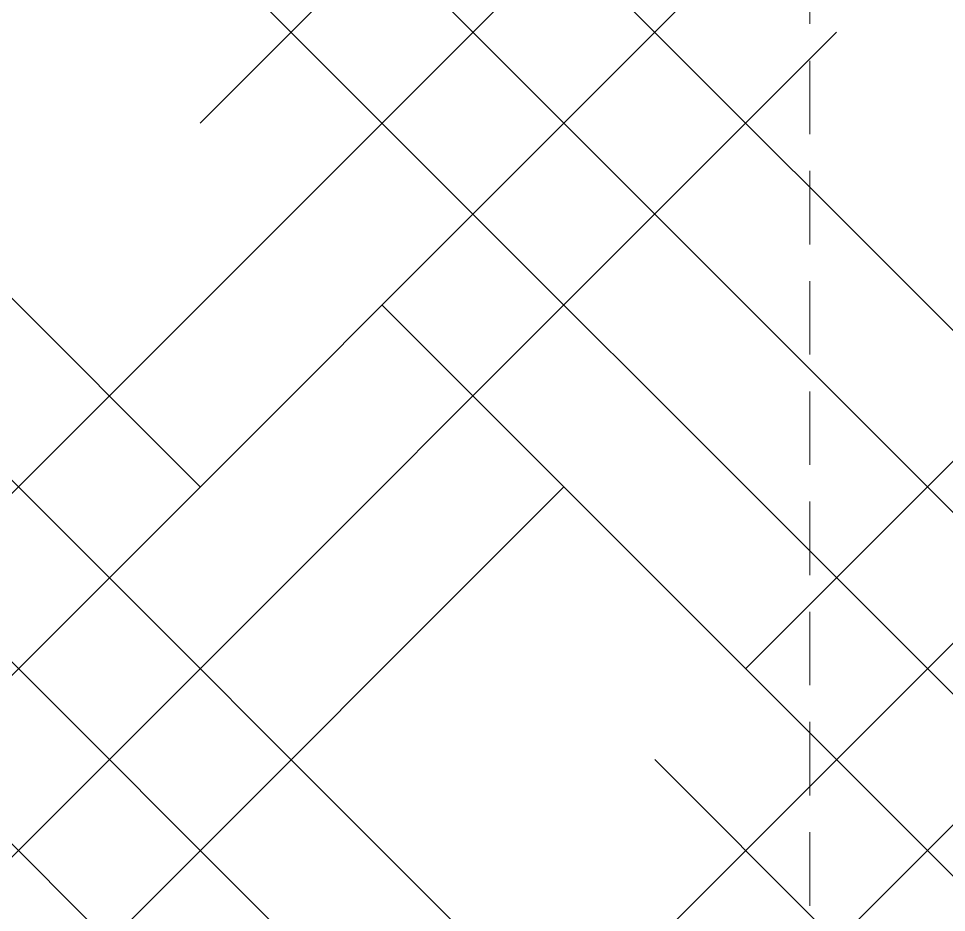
# Model space of a CAD drawing. Header units: millimetres. Extents: x 331487 to 517269, y 198509 to 399936.
# Drawn here: x 410411 to 411990, y 397618 to 399138 of the extents above; entities that cross this region are included whole.
import ezdxf

# ---------------------------------------------------------------- set-up
doc = ezdxf.new("R2010")
doc.units = ezdxf.units.MM
doc.header["$MEASUREMENT"] = 0
doc.linetypes.add('DASHED', pattern=[0.75, 0.5, -0.25])
doc.linetypes.add('DASHED2', pattern=[0.375, 0.25, -0.125])
doc.layers.add('9th_Sunk', color=251, linetype='DASHED', lineweight=5)
doc.layers.add('BEAM', color=1, linetype='Continuous', lineweight=5)

msp = doc.modelspace()

# ---------------------------------------------------------------- linework, layer by layer
at = {"layer": '9th_Sunk', "linetype": 'Continuous'}
for p, q in [((411184.3, 397568.2), (409216, 399536.5)), ((410720.3, 398341.6), (409525.4, 399536.5)), ((409792.2, 397413.5), (411915.2, 399536.5)), ((410256.2, 398186.9), (411605.8, 399536.5)), ((410720.3, 398960.3), (411296.4, 399536.5)), ((412576.4, 397722.9), (410762.8, 399536.5)), ((412112.4, 398496.3), (411072.2, 399536.5)), ((411184.3, 397258.8), (413462, 399536.5)), ((411648.3, 398032.2), (413152.6, 399536.5)), ((413040.5, 396949.5), (410565.6, 399424.3)), ((411648.3, 396794.8), (409173.5, 399269.7)), ((409328.1, 396640.1), (411803, 399115)), ((410720.3, 396485.4), (413195.1, 398960.3)), ((413504.5, 396176.1), (411029.6, 398650.9)), ((412112.4, 396021.4), (409637.5, 398496.3)), ((408864.1, 395866.7), (411339, 398341.6)), ((413968.5, 395402.7), (411493.7, 397877.5))]:
    msp.add_line(p, q, dxfattribs=at)
at = {"layer": 'BEAM', "linetype": 'DASHED2', "ltscale": 500}
msp.add_line((411757.6, 395004), (411757.6, 399536.5), dxfattribs=at)

doc.saveas('drawing.dxf')
